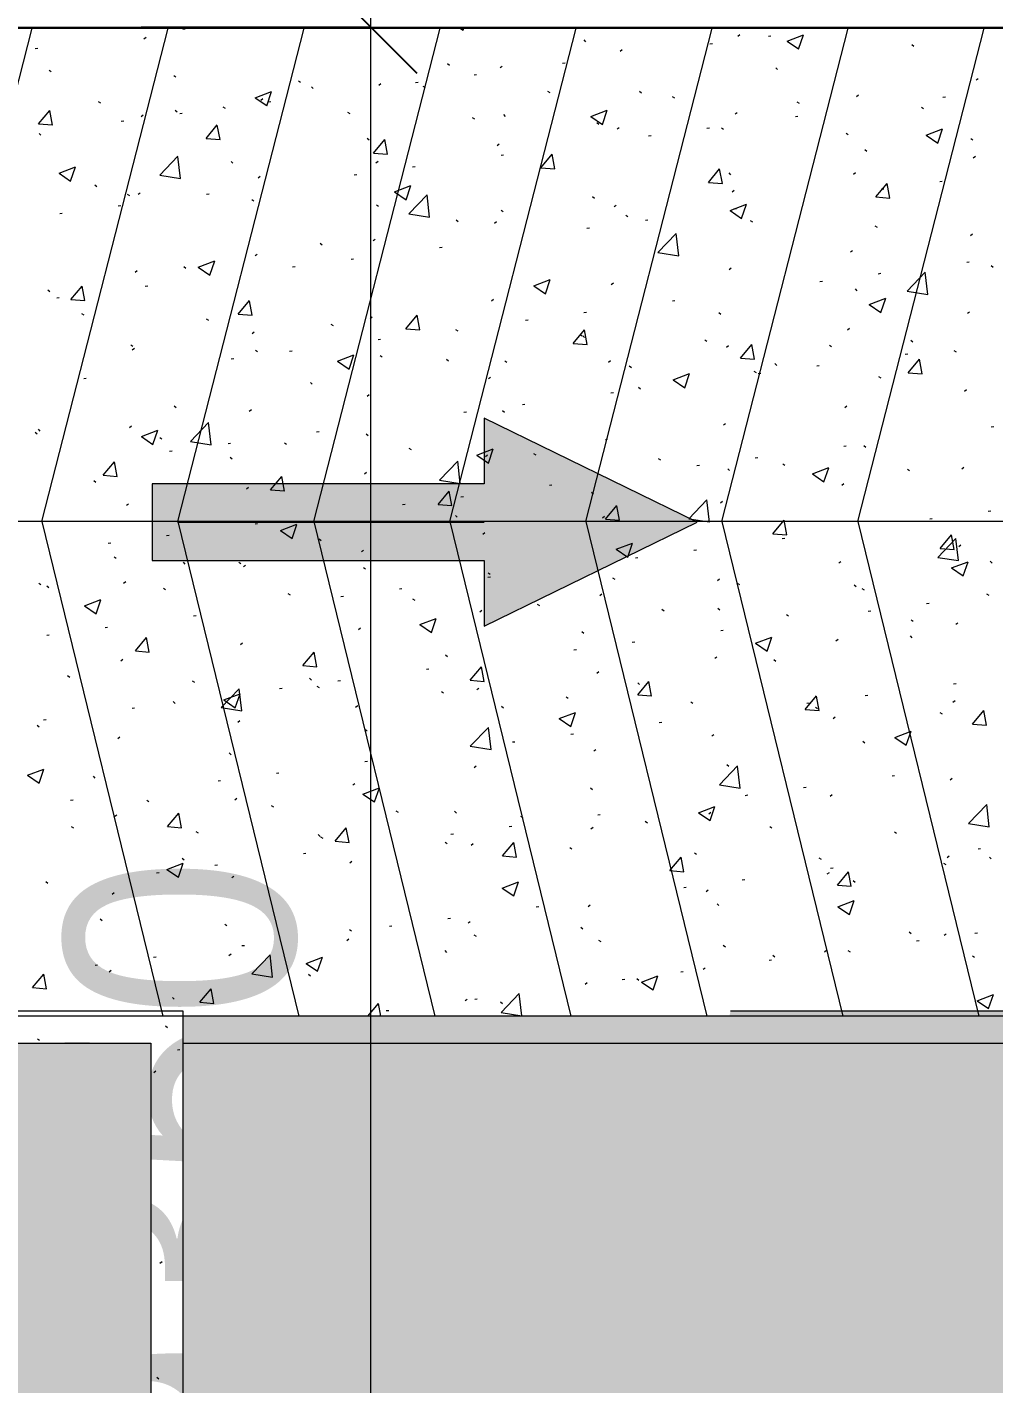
# Model space of a CAD drawing. Header units: millimetres. Extents: x 5117 to 246734, y -48177 to 129208.
# Drawn here: x 122493 to 126402, y 11749 to 17237 of the extents above; entities that cross this region are included whole.
import ezdxf

# ---------------------------------------------------------------- set-up
doc = ezdxf.new("R2010")
doc.units = ezdxf.units.MM
for name, color, linetype, lineweight in [('A-ANNO-DIMS', 211, 'Continuous', 9), ('A-ANNO-DIMS-310', 211, 'Continuous', 9), ('A-ANNO-NOTE', 131, 'Continuous', 9), ('A-DETL-THIN', 151, 'Continuous', 9), ('A-FLOR', 192, 'Continuous', 9), ('A-FLOR-PATT', 8, 'Continuous', 9), ('A-FLOR-PATT-3', 10, 'Continuous', 9), ('G-IMPT', 8, 'Continuous', 9), ('M-EQPM', 50, 'Continuous', 9)]:
    doc.layers.add(name, color=color, linetype=linetype, lineweight=lineweight)
doc.styles.add('Arial_9', font='arial_0.ttf', dxfattribs={"width": 0.9, "height": 930})
doc.dimstyles.new('1_Dim_chi_tiet_khu_đất_2', dxfattribs={"dimscale": 304.8, "dimtxt": 948.841242, "dimasz": 1.220472, "dimexe": 1.01706, "dimexo": 0.0625, "dimgap": 0.101706, "dimtad": 1, "dimdec": 0, "dimrnd": 5, "dimzin": 0, "dimdsep": 46, "dimtxsty": 'Arial_9', "dimblk1": 'OBLIQUE', "dimblk2": 'OBLIQUE', "dimsah": 1, "dimcen": 0.09, "dimdle": 1.01706, "dimazin": 0, "dimtfac": 1, "dimtdec": 4, "dimtix": 1, "dimtmove": 0, "dimatfit": 3, "dimfxl": 3.051181, "dimfxlon": 1, "dimtvp": 1, "dimtolj": 1, "dimtzin": 0, "dimarcsym": 2})
pattern_1 = [(0, (236.2, 15.75), (787.4, 787.4), [118.11, -23.622, 31.496, -23.622, -590.55]), (0, (236.2, 15.75), (787.4, 787.4), [-196.85, 118.11, -472.44]), (0, (196.85, 39.4), (787.4, 787.4), [78.74, -59.055, 118.11, -59.055, -472.44]), (0, (196.85, 39.4), (787.4, 787.4), [-314.96, 78.74, -393.7]), (0, (472.44, 354.3), (787.4, 787.4), [98.425, -39.37, 98.425, -551.18]), (0, (78.74, 511.8), (787.4, 787.4), [39.37, -78.74, 39.37, -629.92]), (90, (157.5, 511.8), (-787.4, 787.4), [70.866, -716.534]), (90, (393.7, 39.4), (-787.4, 787.4), [78.74, -708.66]), (90, (590.55, 354.3), (-787.4, 787.4), [78.74, -708.66]), (45, (496.06, 31.5), (0, 787.4002), [78.74, -1034.812]), (135, (291.34, 31.5), (-787.4002, 6e-14), [78.74, -1034.812]), (63.435, (472.44, 35.43), (-0.0007, 787.4), [78.74, -1681.94]), (75.964, (433.07, 39.37), (-0.00383, 787.3999), [78.74, -3167.793]), (75.964, (629.92, 354.33), (-0.00383, 787.3999), [62.992, -3183.541]), (75.964, (173.23, 511.81), (-0.00383, 787.3999), [55.118, -3191.415]), (104.036, (354.33, 39.37), (0.00383, 787.3999), [78.74, -3167.793]), (104.036, (551.18, 354.33), (0.00383, 787.3999), [62.992, -3183.541]), (104.036, (141.73, 511.81), (0.00383, 787.3999), [55.118, -3191.415]), (116.565, (314.96, 35.43), (0.0007, 787.4), [78.74, -1681.939])]
pattern_2 = [(37.5, (0, 0), (-25.1975, 770.728), [10.394, -597.605, 10.394, -669.605, -649.999]), (37.5, (0, 0), (-25.1975, 770.728), [-1287.997, 10.394, -639.605]), (7.5, (0, 0), (707.909, 1128.856), [10.394, -317.606, 10.394, -537.605, -210]), (7.5, (0, 0), (707.909, 1128.856), [-875.998, 10.394, -199.606]), (327.5, (-492, 0), (1245.6545, 2.264), [10.394, -189.606, 10.394, -709.605, -939.998]), (327.5, (-492, 0), (1245.6545, 2.264), [-919.998, 10.394, -929.604]), (317.5, (-492, 0), (1202.4486, 351.0694), [10.394, -89.606, 10.394, -461.605, -539.999]), (317.5, (-492, 0), (1202.4486, 351.0694), [-571.999, 10.394, -529.605])]

# ---------------------------------------------------------------- blocks, each defined once
blk = doc.blocks.new('FP_12-TKCS_MB TỔNG THỂ MÁI')
at = {"layer": 'A-FLOR-PATT-3'}
for p, q in [((124236.9, 17236.8), (124255.7, 17224.1)), ((124255.7, 17224), (124260, 17236.8)), ((125981.4, 17236.9), (126010.7, 17232.3)), ((126010.7, 17232.2), (126010.2, 17236.9)), ((122965.1, 17189.8), (122973.4, 17196.2)), ((123122.1, 17228.6), (123132.4, 17229.9)), ((124743.3, 17185.1), (124751, 17178.1)), ((125367.2, 17200.3), (125375.4, 17206.6)), ((125490.3, 17200.8), (125500.6, 17202.2)), ((125565.5, 17180.2), (125631.6, 17205.6)), ((125565.5, 17180.2), (125612.4, 17148.5)), ((125612.4, 17148.4), (125631.6, 17205.5)), ((122525.8, 17150), (122536.1, 17151.4)), ((124890.3, 17139.8), (124898.5, 17146.1)), ((125254, 17169.7), (125264.3, 17171)), ((126070.7, 17166.9), (126078.4, 17159.9)), ((124192.7, 17090.5), (124200.3, 17083.5)), ((124405.5, 17073.2), (124413.7, 17079.6)), ((124657.7, 17091.1), (124668, 17092.4)), ((125520, 17072.3), (125527.7, 17065.3)), ((122581.7, 17062.7), (122590.4, 17057.1)), ((123085.6, 17041.4), (123094.4, 17035.8)), ((123589.6, 17020.1), (123598.3, 17014.5)), ((124063.7, 17012.8), (124074, 17014.2)), ((124300.1, 17044), (124310.4, 17045.3)), ((126330.6, 17023.2), (126338.9, 17029.5)), ((123415.3, 16951.1), (123481.4, 16976.5)), ((123462.2, 16919.3), (123481.4, 16976.4)), ((123642, 16995.9), (123649.7, 16988.9)), ((123915.1, 17002.4), (123923.3, 17008.7)), ((124093.5, 16998.8), (124102.3, 16993.2)), ((124597.5, 16977.5), (124606.2, 16971.9)), ((124969.4, 16977.7), (124977, 16970.7)), ((125845.9, 16956.7), (125854.1, 16963)), ((122780.6, 16935.8), (122789.4, 16930.2)), ((123284.6, 16914.5), (123293.3, 16908.9)), ((123415.3, 16951.1), (123462.2, 16919.4)), ((123438.2, 16941.9), (123446.4, 16948.2)), ((123467.4, 16934.2), (123477.7, 16935.6)), ((125101.5, 16956.2), (125110.2, 16950.7)), ((125605.4, 16935), (125614.2, 16929.4)), ((126109.4, 16913.7), (126118.1, 16908.1)), ((126195.6, 16953.9), (126205.9, 16955.2)), ((122539.2, 16846.2), (122584.7, 16900.4)), ((122595.6, 16841.1), (122584.7, 16900.4)), ((122873.4, 16856), (122883.7, 16857.3)), ((122953.4, 16875.4), (122961.6, 16881.7)), ((123091.4, 16901.3), (123099, 16894.3)), ((123109.8, 16887.1), (123120.1, 16888.5)), ((123788.5, 16893.2), (123797.3, 16887.6)), ((124292.5, 16871.9), (124301.2, 16866.3)), ((124418.7, 16883.1), (124426.4, 16876.1)), ((124772, 16875.5), (124838.1, 16900.9)), ((124772, 16875.5), (124818.9, 16843.8)), ((124796.4, 16850.6), (124805.2, 16845.1)), ((124818.9, 16843.7), (124838.1, 16900.8)), ((125355.4, 16885.8), (125363.7, 16892.1)), ((125599.3, 16875.3), (125609.6, 16876.7)), ((122539.2, 16846.2), (122595.6, 16841.2)), ((122540.7, 16806.7), (122548.3, 16799.7)), ((123216.3, 16786.9), (123261.8, 16841.2)), ((123272.7, 16781.9), (123261.8, 16841.1)), ((124878.5, 16825.3), (124886.8, 16831.6)), ((125005.3, 16797), (125015.6, 16798.4)), ((125241.7, 16828.2), (125252, 16829.5)), ((125300.4, 16829.4), (125309.2, 16823.8)), ((125804.4, 16808.1), (125813.1, 16802.5)), ((126128.7, 16799.9), (126194.8, 16825.3)), ((126128.7, 16799.9), (126175.6, 16768.2)), ((126175.6, 16768.1), (126194.8, 16825.2)), ((123216.3, 16786.9), (123272.7, 16782)), ((123868.1, 16788.5), (123875.7, 16781.5)), ((123893.4, 16727.7), (123938.9, 16781.9)), ((123949.8, 16722.6), (123939, 16781.9)), ((124393.7, 16758.8), (124402, 16765.1)), ((125880.3, 16741.7), (125888, 16734.7)), ((126308.3, 16786.8), (126317.1, 16781.2)), ((123028.7, 16637.7), (123102.3, 16714.4)), ((123112.7, 16624.6), (123102.3, 16714.3)), ((123317.4, 16693.9), (123325.1, 16686.9)), ((123893.4, 16727.7), (123949.8, 16722.7)), ((123903.3, 16687.9), (123911.6, 16694.2)), ((124409, 16718.5), (124419.3, 16719.8)), ((124570.5, 16668.4), (124616.1, 16722.7)), ((124626.9, 16663.4), (124616.1, 16722.6)), ((126318.9, 16708.7), (126327.1, 16715)), ((122621.8, 16646.3), (122687.9, 16671.7)), ((122621.8, 16646.3), (122668.7, 16614.6)), ((122668.7, 16614.6), (122687.9, 16671.7)), ((123028.7, 16637.7), (123112.7, 16624.7)), ((123426.4, 16627.4), (123434.7, 16633.7)), ((123815, 16640.2), (123825.3, 16641.5)), ((124051.4, 16671.3), (124061.7, 16672.7)), ((124570.5, 16668.4), (124626.9, 16663.5)), ((125247.6, 16609.2), (125293.2, 16663.4)), ((125304, 16604.1), (125293.2, 16663.4)), ((125329.7, 16647.1), (125337.3, 16640.1)), ((125834.1, 16642.2), (125842.4, 16648.5)), ((122766.7, 16599.3), (122774.4, 16592.3)), ((123978.5, 16570.7), (124044.6, 16596.1)), ((124025.4, 16539), (124044.6, 16596.1)), ((125247.6, 16609.2), (125304, 16604.2)), ((125343.7, 16571.3), (125351.9, 16577.6)), ((125924.7, 16549.9), (125970.3, 16604.2)), ((125946.9, 16581.3), (125957.2, 16582.6)), ((125981.1, 16544.9), (125970.3, 16604.1)), ((126183.3, 16612.4), (126193.6, 16613.8)), ((122897.4, 16561.2), (122906.1, 16555.6)), ((122941.6, 16560.9), (122949.9, 16567.2)), ((123218.7, 16561.6), (123229, 16563)), ((123401.3, 16539.9), (123410.1, 16534.3)), ((123905.3, 16518.6), (123914.1, 16513)), ((123978.5, 16570.7), (124025.4, 16539)), ((124036.2, 16481.4), (124109.8, 16558.1)), ((124120.1, 16468.2), (124109.8, 16558)), ((124779, 16552.5), (124786.7, 16545.5)), ((125335.2, 16495.2), (125401.3, 16520.5)), ((125382.1, 16463.4), (125401.3, 16520.5)), ((125924.7, 16549.9), (125981.1, 16545)), ((122624.7, 16483.3), (122635, 16484.7)), ((122861.1, 16514.5), (122871.4, 16515.9)), ((124036.2, 16481.4), (124120.1, 16468.3)), ((124409.3, 16497.3), (124418, 16491.7)), ((124866.8, 16510.8), (124875, 16517.1)), ((124913.2, 16476), (124922, 16470.4)), ((125335.2, 16495.1), (125382.1, 16463.5)), ((125350.6, 16502.7), (125360.9, 16504)), ((124228.3, 16457.9), (124236, 16450.9)), ((124382, 16444.3), (124390.2, 16450.6)), ((124756.6, 16424.4), (124766.9, 16425.8)), ((124993, 16455.6), (125003.3, 16456.9)), ((125417.2, 16454.7), (125425.9, 16449.2)), ((125921.1, 16433.5), (125929.9, 16427.9)), ((123677.7, 16363.3), (123685.3, 16356.3)), ((123891.6, 16373.4), (123899.8, 16379.7)), ((125043.6, 16325), (125117.2, 16401.7)), ((125127.5, 16311.9), (125117.2, 16401.6)), ((126307.2, 16394.2), (126315.4, 16400.5)), ((123414.7, 16312.9), (123422.9, 16319.2)), ((123802.7, 16298.7), (123813, 16300.1)), ((124160.3, 16345.8), (124170.6, 16347.2)), ((125043.6, 16325), (125127.6, 16312)), ((125822.4, 16327.7), (125830.6, 16334)), ((122929.9, 16246.4), (122938.1, 16252.7)), ((123127, 16268.7), (123134.7, 16261.7)), ((123185, 16266), (123251.1, 16291.4)), ((123185, 16266), (123231.9, 16234.3)), ((123231.9, 16234.2), (123251.1, 16291.3)), ((123566.3, 16267.6), (123576.6, 16268.9)), ((125332, 16256.8), (125340.2, 16263.2)), ((126051, 16168.7), (126124.6, 16245.4)), ((126135, 16155.6), (126124.6, 16245.3)), ((126292.2, 16286.9), (126302.5, 16288.3)), ((126391.5, 16272.6), (126399.2, 16265.6)), ((122669.6, 16135.6), (122715.1, 16189.8)), ((122726, 16130.6), (122715.1, 16189.8)), ((122970, 16189), (122980.3, 16190.4)), ((124541.7, 16190.4), (124607.8, 16215.8)), ((124541.7, 16190.4), (124588.6, 16158.7)), ((124588.6, 16158.6), (124607.8, 16215.7)), ((124855, 16196.3), (124863.3, 16202.7)), ((125698.2, 16208.7), (125708.5, 16210)), ((125934.6, 16239.8), (125944.9, 16241.2)), ((122576.4, 16174.1), (122584, 16167.1)), ((122612.4, 16141.9), (122622.7, 16143.2)), ((122669.6, 16135.6), (122726, 16130.6)), ((124370.3, 16129.8), (124378.5, 16136.1)), ((125840.9, 16178), (125848.5, 16171)), ((125898.4, 16114.8), (125964.5, 16140.2)), ((125945.4, 16083), (125964.6, 16140.1)), ((126051, 16168.7), (126135, 16155.7)), ((122713.1, 16078.4), (122721.9, 16072.8)), ((123346.7, 16076.3), (123392.2, 16130.6)), ((123403.1, 16071.3), (123392.2, 16130.5)), ((124744.3, 16083), (124754.6, 16084.3)), ((125101.9, 16130.1), (125112.2, 16131.4)), ((125290.2, 16083.4), (125297.9, 16076.4)), ((125898.4, 16114.8), (125945.3, 16083.1)), ((126295.4, 16079.7), (126303.7, 16086.1)), ((123217.1, 16057.1), (123225.8, 16051.5)), ((123346.7, 16076.3), (123403.1, 16071.4)), ((123721.1, 16035.8), (123729.8, 16030.3)), ((123879.8, 16058.9), (123888.1, 16065.3)), ((124023.8, 16017.1), (124069.3, 16071.3)), ((124080.2, 16012.1), (124069.4, 16071.3)), ((124507.9, 16051.8), (124518.2, 16053.2)), ((123402.9, 15998.4), (123411.2, 16004.8)), ((123911.6, 15973.2), (123921.9, 15974.6)), ((124023.8, 16017.1), (124080.2, 16012.1)), ((124225, 16014.6), (124233.8, 16009)), ((124700.9, 15957.8), (124746.5, 16012.1)), ((124729, 15993.3), (124737.7, 15987.7)), ((124739.6, 15988.8), (124747.2, 15981.8)), ((124757.3, 15952.8), (124746.5, 16012)), ((125232.9, 15972), (125241.7, 15966.4)), ((125810.6, 16013.2), (125818.9, 16019.5)), ((126066.9, 15970.6), (126074.6, 15963.6)), ((122912.1, 15951.5), (122920.8, 15945.9)), ((122918.1, 15931.9), (122926.4, 15938.2)), ((123416, 15930.2), (123424.8, 15924.7)), ((123554, 15926.1), (123564.3, 15927.5)), ((124700.9, 15957.8), (124757.3, 15952.9)), ((125320.2, 15942.3), (125328.5, 15948.7)), ((125378, 15898.6), (125423.6, 15952.8)), ((125434.4, 15893.6), (125423.6, 15952.8)), ((125736.9, 15950.7), (125745.6, 15945.1)), ((126043.5, 15914.3), (126053.8, 15915.7)), ((126240.8, 15929.4), (126249.6, 15923.8)), ((123317.7, 15895), (123328, 15896.3)), ((123748.2, 15885.7), (123814.3, 15911.1)), ((123748.2, 15885.7), (123795.1, 15854)), ((123795.1, 15853.9), (123814.3, 15911)), ((123920, 15909), (123928.8, 15903.4)), ((124188.9, 15894.2), (124196.5, 15887.2)), ((124424, 15887.7), (124432.7, 15882.1)), ((124843.3, 15881.8), (124851.5, 15888.2)), ((124927.9, 15866.4), (124936.7, 15860.8)), ((125378, 15898.6), (125434.4, 15893.6)), ((125516.3, 15876), (125523.9, 15869)), ((125685.9, 15867.2), (125696.2, 15868.5)), ((126055.1, 15839.3), (126100.7, 15893.6)), ((126111.5, 15834.3), (126100.7, 15893.5)), ((122721.4, 15816.4), (122731.7, 15817.7)), ((124358.5, 15815.3), (124366.8, 15821.6)), ((125104.9, 15810.1), (125171, 15835.5)), ((125104.9, 15810.1), (125151.8, 15778.4)), ((125151.9, 15778.3), (125171, 15835.4)), ((125431.9, 15845.1), (125440.6, 15839.5)), ((125449.5, 15836), (125459.8, 15837.4)), ((125935.8, 15823.8), (125944.6, 15818.2)), ((126055.1, 15839.3), (126111.5, 15834.4)), ((123638.2, 15799.6), (123645.9, 15792.6)), ((123868.1, 15744.4), (123876.3, 15750.8)), ((124853.2, 15757.5), (124863.5, 15758.8)), ((124965.6, 15781.4), (124973.2, 15774.4)), ((126283.7, 15765.2), (126291.9, 15771.6)), ((123087.6, 15705), (123095.2, 15698)), ((124495.6, 15710.3), (124505.9, 15711.7)), ((125798.9, 15698.7), (125807.1, 15705)), ((123391.2, 15683.9), (123399.4, 15690.3)), ((124259.3, 15679.2), (124269.6, 15680.6)), ((124414.9, 15686.8), (124422.6, 15679.8)), ((122524.9, 15598.2), (122533.7, 15592.6)), ((122536.9, 15610.4), (122544.6, 15603.4)), ((122906.4, 15617.4), (122914.6, 15623.7)), ((122954.7, 15581), (123020.8, 15606.3)), ((123001.6, 15549.2), (123020.8, 15606.3)), ((123153, 15561.1), (123226.6, 15637.8)), ((123236.9, 15548), (123226.6, 15637.7)), ((123663, 15600.6), (123673.3, 15602)), ((123864.3, 15592.2), (123871.9, 15585.2)), ((125308.5, 15627.9), (125316.7, 15634.2)), ((126391.1, 15620.3), (126401.4, 15621.6)), ((122954.7, 15580.9), (123001.6, 15549.2)), ((123028.9, 15576.9), (123037.6, 15571.3)), ((123153, 15561.1), (123236.9, 15548)), ((123305.4, 15553.5), (123315.7, 15554.9)), ((123532.8, 15555.6), (123541.6, 15550.1)), ((124036.8, 15534.4), (124045.5, 15528.8)), ((124311.4, 15505.4), (124377.5, 15530.8)), ((124358.4, 15473.6), (124377.5, 15530.7)), ((124831.6, 15567.4), (124839.8, 15573.7)), ((125794.8, 15541.7), (125805.1, 15543)), ((125876.5, 15545.4), (125884.2, 15538.4)), ((122800, 15425), (122845.5, 15479.2)), ((122856.4, 15420), (122845.5, 15479.2)), ((123069, 15522.3), (123079.3, 15523.7)), ((123313.6, 15497.6), (123321.3, 15490.6)), ((124160.4, 15404.7), (124234, 15481.4)), ((124244.4, 15391.6), (124234, 15481.4)), ((124311.4, 15505.3), (124358.3, 15473.7)), ((124346.8, 15500.8), (124355, 15507.1)), ((124540.7, 15513.1), (124549.5, 15507.5)), ((125044.7, 15491.8), (125053.5, 15486.2)), ((125437.2, 15494.6), (125447.5, 15495.9)), ((122800, 15425), (122856.4, 15420)), ((123477.1, 15365.7), (123522.6, 15420)), ((123533.5, 15360.7), (123522.6, 15419.9)), ((123856.4, 15430), (123864.6, 15436.3)), ((125200.9, 15463.4), (125211.2, 15464.8)), ((125325.9, 15450.8), (125333.5, 15443.8)), ((125548.7, 15470.5), (125557.4, 15464.9)), ((125668.1, 15429.8), (125734.2, 15455.2)), ((125668.1, 15429.8), (125715.1, 15398.1)), ((125715.1, 15398), (125734.3, 15455.1)), ((126052.6, 15449.2), (126061.4, 15443.6)), ((126271.9, 15450.8), (126280.2, 15457.1)), ((122763, 15403), (122770.6, 15396)), ((123379.4, 15369.5), (123387.7, 15375.8)), ((123477.1, 15365.7), (123533.5, 15360.8)), ((124160.4, 15404.8), (124244.4, 15391.7)), ((124604.6, 15384.8), (124614.9, 15386.2)), ((125787.1, 15384.2), (125795.4, 15390.5)), ((124154.2, 15306.5), (124199.7, 15360.7)), ((124210.6, 15301.5), (124199.7, 15360.7)), ((124247, 15337.7), (124257.3, 15339.1)), ((124775.2, 15356.2), (124782.9, 15349.2)), ((125167.9, 15248.4), (125241.5, 15325.1)), ((125251.8, 15235.3), (125241.5, 15325)), ((125296.7, 15313.4), (125305, 15319.7)), ((122894.7, 15302.9), (122902.9, 15309.2)), ((124010.6, 15306.6), (124020.9, 15307.9)), ((124154.2, 15306.5), (124210.6, 15301.5)), ((124224.6, 15261.6), (124232.2, 15254.6)), ((124819.8, 15252.9), (124828.1, 15259.2)), ((124831.3, 15247.2), (124876.8, 15301.5)), ((124887.7, 15242.2), (124876.9, 15301.4)), ((126378.8, 15278.8), (126389.1, 15280.2)), ((123414.3, 15228), (123424.6, 15229.4)), ((123517.9, 15200.6), (123584, 15226)), ((123517.9, 15200.6), (123564.8, 15168.9)), ((123564.9, 15168.8), (123584, 15225.9)), ((124831.3, 15247.2), (124887.7, 15242.3)), ((125167.9, 15248.4), (125251.8, 15235.4)), ((125508.4, 15188), (125554, 15242.2)), ((125564.8, 15183), (125554, 15242.2)), ((126142.5, 15247.7), (126152.8, 15249)), ((122820.3, 15149.7), (122830.6, 15151.1)), ((123056.7, 15180.9), (123067, 15182.2)), ((123673.9, 15167), (123681.5, 15160)), ((124335, 15186.3), (124343.3, 15192.7)), ((124874.6, 15125), (124940.7, 15150.4)), ((124921.6, 15093.2), (124940.8, 15150.3)), ((125508.4, 15188), (125564.8, 15183)), ((125546.2, 15169.1), (125556.5, 15170.4)), ((126175.3, 15092.1), (126248.9, 15168.8)), ((126185.5, 15128.7), (126231.1, 15183)), ((126241.9, 15123.7), (126231.1, 15182.9)), ((126259.3, 15079), (126248.9, 15168.7)), ((122844.6, 15094.2), (122853.4, 15088.6)), ((123844.6, 15115.5), (123852.9, 15121.8)), ((124874.6, 15125), (124921.6, 15093.3)), ((124952.2, 15090.8), (124962.5, 15092.2)), ((125188.6, 15122), (125198.9, 15123.3)), ((126175.3, 15092.1), (126259.3, 15079.1)), ((126185.5, 15128.7), (126241.9, 15123.8)), ((126260.2, 15136.3), (126268.4, 15142.6)), ((123123.2, 15072.4), (123130.9, 15065.4)), ((123348.6, 15072.9), (123357.3, 15067.3)), ((123367.7, 15055), (123375.9, 15061.3)), ((123852.5, 15051.6), (123861.3, 15046)), ((125775.4, 15069.7), (125783.6, 15076.1)), ((126231.3, 15049.4), (126297.5, 15074.8)), ((126231.3, 15049.4), (126278.3, 15017.7)), ((126278.3, 15017.7), (126297.5, 15074.7)), ((126387.7, 15076.3), (126395.4, 15069.3)), ((122539.6, 14988.6), (122548.4, 14983)), ((122882.9, 14988.4), (122891.2, 14994.8)), ((124355.9, 15012.2), (124366.2, 15013.6)), ((124356.5, 15030.3), (124365.2, 15024.7)), ((124860.4, 15009), (124869.2, 15003.5)), ((125285, 14998.9), (125293.2, 15005.2)), ((125364.4, 14987.8), (125373.2, 14982.2)), ((125837.1, 14981.7), (125844.7, 14974.7)), ((122572.6, 14977.8), (122580.2, 14970.8)), ((123043.6, 14967.3), (123052.3, 14961.7)), ((123547.5, 14946), (123556.3, 14940.4)), ((123761.9, 14934), (123772.2, 14935.3)), ((123998.3, 14965.1), (124008.6, 14966.5)), ((124808.1, 14938.4), (124816.3, 14944.7)), ((125868.4, 14966.5), (125877.1, 14960.9)), ((126372.3, 14945.2), (126381.1, 14939.6)), ((122724.4, 14895.9), (122790.5, 14921.3)), ((122724.4, 14895.9), (122771.3, 14864.2)), ((122771.4, 14864.1), (122790.5, 14921.2)), ((124051.5, 14924.7), (124060.2, 14919.1)), ((124323.3, 14871.8), (124331.5, 14878.2)), ((124555.4, 14903.4), (124564.2, 14897.9)), ((125059.4, 14882.2), (125068.2, 14876.6)), ((125286.4, 14887.2), (125294.1, 14880.1)), ((125893.8, 14875), (125904.1, 14876.4)), ((126130.2, 14906.2), (126140.5, 14907.5)), ((123165.6, 14855.4), (123175.9, 14856.7)), ((124081.1, 14820.3), (124147.2, 14845.7)), ((124081.1, 14820.3), (124128.1, 14788.6)), ((124128.1, 14788.5), (124147.3, 14845.6)), ((125563.4, 14860.9), (125572.1, 14855.3)), ((126067.3, 14839.6), (126076.1, 14834)), ((126248.4, 14821.8), (126256.7, 14828.1)), ((122571.7, 14777.1), (122581.9, 14778.5)), ((122808, 14808.3), (122818.3, 14809.6)), ((122930.4, 14714.4), (122975.9, 14768.7)), ((122986.8, 14709.4), (122975.9, 14768.6)), ((123832.9, 14801), (123841.1, 14807.3)), ((124735.8, 14792.6), (124743.4, 14785.5)), ((125297.5, 14796.5), (125307.8, 14797.8)), ((125437.8, 14744.7), (125504, 14770.1)), ((125484.8, 14712.9), (125504, 14770)), ((125763.6, 14755.2), (125771.9, 14761.6)), ((126063.1, 14774.3), (126070.8, 14767.3)), ((122930.4, 14714.4), (122986.8, 14709.4)), ((123356, 14740.5), (123364.2, 14746.8)), ((123607.5, 14655.1), (123653, 14709.4)), ((123663.9, 14650.1), (123653, 14709.3)), ((124703.5, 14718.2), (124713.8, 14719.6)), ((124939.9, 14749.3), (124950.2, 14750.7)), ((125437.8, 14744.7), (125484.8, 14713)), ((122871.2, 14673.9), (122879.4, 14680.3)), ((123607.5, 14655.1), (123663.9, 14650.2)), ((124185.1, 14698), (124192.8, 14690.9)), ((125273.2, 14684.4), (125281.5, 14690.7)), ((125512.5, 14679.7), (125520.1, 14672.7)), ((122656.4, 14614), (122665.1, 14608.4)), ((123634.4, 14603.4), (123642.1, 14596.3)), ((124107.2, 14639.6), (124117.5, 14641)), ((124284.6, 14595.9), (124330.1, 14650.2)), ((124341, 14590.9), (124330.1, 14650.1)), ((124796.3, 14623.9), (124804.6, 14630.2)), ((123160.3, 14592.7), (123169.1, 14587.1)), ((123277.2, 14484.5), (123350.8, 14561.1)), ((123361.2, 14471.3), (123350.8, 14561.1)), ((123513.3, 14561.4), (123523.5, 14562.7)), ((123664.3, 14571.4), (123673.1, 14565.8)), ((123749.6, 14592.5), (123759.9, 14593.9)), ((124168.3, 14550.1), (124177, 14544.5)), ((124284.6, 14595.9), (124341, 14590.9)), ((124311.5, 14557.4), (124319.8, 14563.7)), ((124961.7, 14536.6), (125007.2, 14590.9)), ((124961.8, 14585.1), (124969.5, 14578.1)), ((125018.1, 14531.6), (125007.3, 14590.8)), ((126239.1, 14580.7), (126249.4, 14582)), ((123083.8, 14508.8), (123091.4, 14501.7)), ((123287.6, 14515.6), (123353.7, 14541)), ((123287.6, 14515.6), (123334.6, 14483.9)), ((123334.6, 14483.8), (123353.8, 14540.9)), ((123821.1, 14486.5), (123829.4, 14492.8)), ((124411.2, 14490.5), (124418.8, 14483.5)), ((124672.2, 14528.8), (124681, 14523.2)), ((124961.7, 14536.6), (125018.1, 14531.7)), ((125176.2, 14507.5), (125184.9, 14502)), ((125638.8, 14477.4), (125684.4, 14531.7)), ((125645.1, 14502.4), (125655.4, 14503.8)), ((125695.2, 14472.4), (125684.4, 14531.6)), ((125881.5, 14533.6), (125891.8, 14534.9)), ((126236.7, 14507.3), (126244.9, 14513.6)), ((122559.3, 14435.7), (122569.6, 14437)), ((122916.9, 14482.8), (122927.2, 14484.1)), ((123277.2, 14484.5), (123361.2, 14471.4)), ((123344.2, 14426), (123352.5, 14432.3)), ((124644.3, 14440), (124710.5, 14465.4)), ((124644.3, 14440), (124691.3, 14408.3)), ((124691.3, 14408.2), (124710.5, 14465.3)), ((125638.8, 14477.4), (125695.2, 14472.4)), ((125680.1, 14486.3), (125688.9, 14480.7)), ((125751.9, 14440.8), (125760.1, 14447.1)), ((126184.1, 14465), (126192.8, 14459.4)), ((126315.9, 14418.1), (126361.5, 14472.4)), ((126372.3, 14413.1), (126361.5, 14472.3)), ((122533.1, 14414.2), (122540.8, 14407.2)), ((123860.5, 14396), (123868.1, 14388.9)), ((124284.7, 14328.1), (124358.3, 14404.8)), ((124368.6, 14315), (124358.3, 14404.7)), ((124691.2, 14376.7), (124701.5, 14378.1)), ((125048.8, 14423.8), (125059.1, 14425.2)), ((126001.1, 14364.4), (126067.2, 14389.8)), ((126048, 14332.6), (126067.2, 14389.7)), ((126315.9, 14418.1), (126372.3, 14413.2)), ((122859.4, 14359.5), (122867.7, 14365.8)), ((124284.7, 14328.1), (124368.6, 14315.1)), ((124454.8, 14345.6), (124465.1, 14346.9)), ((125261.5, 14369.9), (125269.7, 14376.2)), ((125872.7, 14349.2), (125880.4, 14342.1)), ((126001, 14364.4), (126048, 14332.7)), ((123309.8, 14301.4), (123317.5, 14294.3)), ((123858.5, 14267), (123868.8, 14268.4)), ((124784.6, 14309.4), (124792.8, 14315.7)), ((122494.1, 14210.8), (122560.2, 14236.2)), ((122541.1, 14179), (122560.3, 14236.1)), ((123500.9, 14219.9), (123511.2, 14221.2)), ((124299.8, 14242.9), (124308, 14249.2)), ((125292.1, 14171.8), (125365.7, 14248.5)), ((125322.1, 14254.6), (125329.7, 14247.5)), ((125376.1, 14158.7), (125365.7, 14248.4)), ((122494.1, 14210.8), (122541, 14179.1)), ((122759.2, 14206.8), (122766.8, 14199.7)), ((123264.6, 14188.7), (123274.9, 14190.1)), ((123809.4, 14172), (123817.6, 14178.3)), ((123850.8, 14135.2), (123917, 14160.6)), ((123897.8, 14103.5), (123917, 14160.5)), ((124771.4, 14160), (124779.1, 14152.9)), ((125292.1, 14171.8), (125376.1, 14158.8)), ((125632.8, 14161), (125643.1, 14162.3)), ((125990.4, 14208.1), (126000.7, 14209.4)), ((126224.9, 14192.8), (126233.2, 14199.1)), ((122668.3, 14110.2), (122678.6, 14111.5)), ((122976.1, 14109.9), (122984.8, 14104.3)), ((123332.5, 14111.5), (123340.7, 14117.8)), ((123850.8, 14135.2), (123897.8, 14103.5)), ((125396.4, 14129.8), (125406.7, 14131.2)), ((125740.2, 14126.3), (125748.4, 14132.6)), ((122847.7, 14045), (122855.9, 14051.3)), ((123060.8, 14003.8), (123106.3, 14058.1)), ((123117.2, 13998.8), (123106.3, 14058)), ((123480, 14088.6), (123488.8, 14083.1)), ((123984, 14067.4), (123992.8, 14061.8)), ((124220.8, 14065.4), (124228.4, 14058.3)), ((124800.1, 14051.2), (124810.4, 14052.6)), ((125207.5, 14059.6), (125254.5, 14027.9)), ((125207.6, 14059.6), (125273.7, 14085)), ((125249.8, 14055.4), (125258, 14061.7)), ((125254.5, 14027.9), (125273.7, 14084.9)), ((126299.6, 14015.5), (126373.2, 14092.2)), ((126383.5, 14002.4), (126373.2, 14092.1)), ((122671.1, 14004.3), (122679.8, 13998.7)), ((123060.8, 14003.8), (123117.2, 13998.8)), ((123737.9, 13944.5), (123783.4, 13998.8)), ((123794.3, 13939.5), (123783.4, 13998.7)), ((124442.5, 14004.1), (124452.8, 14005.5)), ((124488, 14046.1), (124496.7, 14040.5)), ((124772.8, 13994.9), (124781.1, 14001.2)), ((124991.9, 14024.8), (125000.7, 14019.2)), ((125495.9, 14003.5), (125504.6, 13997.9)), ((126299.6, 14015.5), (126383.5, 14002.5)), ((123175, 13983), (123183.8, 13977.5)), ((123670.1, 13970.8), (123677.8, 13963.7)), ((123679, 13961.8), (123687.8, 13956.2)), ((123737.9, 13944.5), (123794.3, 13939.6)), ((124183, 13940.5), (124191.7, 13934.9)), ((124206.2, 13973), (124216.5, 13974.3)), ((124415, 13885.3), (124460.5, 13939.6)), ((124471.4, 13880.3), (124460.5, 13939.5)), ((125999.8, 13982.2), (126008.6, 13976.6)), ((123609.9, 13894.4), (123620.2, 13895.7)), ((124288.1, 13928.4), (124296.3, 13934.7)), ((124415, 13885.3), (124471.4, 13880.3)), ((124686.9, 13919.2), (124695.7, 13913.6)), ((125190.9, 13897.9), (125199.6, 13892.3)), ((126213.2, 13878.3), (126221.4, 13884.7)), ((126338, 13914), (126348.3, 13915.4)), ((123057.3, 13830.5), (123123.5, 13855.9)), ((123057.3, 13830.5), (123104.3, 13798.8)), ((123104.3, 13798.7), (123123.5, 13855.8)), ((123119.5, 13876.2), (123127.1, 13869.2)), ((123252.3, 13847.3), (123262.6, 13848.6)), ((123797.6, 13857.5), (123805.9, 13863.9)), ((125092.1, 13826), (125137.6, 13880.3)), ((125148.5, 13821), (125137.7, 13880.2)), ((125694.8, 13876.6), (125703.6, 13871)), ((125741.7, 13835.5), (125752, 13836.8)), ((126198.8, 13855.3), (126207.5, 13849.8)), ((126384, 13880.1), (126391.6, 13873.1)), ((122568.8, 13781.6), (122576.4, 13774.6)), ((123015.9, 13816.1), (123026.2, 13817.5)), ((123320.7, 13797), (123329, 13803.4)), ((124414.1, 13754.9), (124480.2, 13780.3)), ((124461, 13723.1), (124480.2, 13780.2)), ((125092.1, 13826), (125148.5, 13821.1)), ((125384.1, 13788.3), (125394.4, 13789.7)), ((125728.4, 13811.8), (125736.7, 13818.1)), ((125769.2, 13766.8), (125814.8, 13821.1)), ((125825.6, 13761.8), (125814.8, 13821)), ((125833.3, 13785.5), (125840.9, 13778.5)), ((122835.9, 13730.5), (122844.2, 13736.8)), ((124414, 13754.9), (124461, 13723.2)), ((125147.8, 13757.2), (125158.1, 13758.6)), ((125238, 13740.9), (125246.3, 13747.3)), ((125769.2, 13766.8), (125825.6, 13761.8)), ((124551.5, 13678.6), (124561.8, 13680)), ((124761.1, 13680.4), (124769.3, 13686.8)), ((125282.6, 13690.9), (125290.3, 13683.9)), ((125770.8, 13679.3), (125836.9, 13704.7)), ((125770.8, 13679.3), (125817.7, 13647.6)), ((125817.7, 13647.5), (125836.9, 13704.6)), ((122787.9, 13629.7), (122796.6, 13624.1)), ((124193.9, 13631.5), (124204.2, 13632.9)), ((124276.3, 13613.9), (124284.6, 13620.2)), ((123291.8, 13608.4), (123300.6, 13602.9)), ((123795.8, 13587.2), (123804.5, 13581.6)), ((123957.5, 13600.4), (123967.8, 13601.7)), ((124299.7, 13565.9), (124308.5, 13560.3)), ((124732, 13596.3), (124739.6, 13589.3)), ((126059.3, 13578.1), (126067, 13571)), ((126201.5, 13563.8), (126209.7, 13570.2)), ((126325.7, 13572.6), (126336, 13573.9)), ((123361.2, 13521.8), (123371.5, 13523.1)), ((123785.9, 13543), (123794.1, 13549.4)), ((124181.3, 13501.7), (124189, 13494.7)), ((124803.7, 13544.6), (124812.4, 13539)), ((125307.7, 13523.3), (125316.4, 13517.7)), ((125716.7, 13497.3), (125724.9, 13503.6)), ((125811.6, 13502), (125820.4, 13496.4)), ((126089.4, 13541.4), (126099.7, 13542.8)), ((122767.2, 13443.5), (122777.5, 13444.9)), ((123003.6, 13474.7), (123013.9, 13476)), ((123309, 13482.5), (123317.2, 13488.9)), ((123401.5, 13407.8), (123475.1, 13484.5)), ((123485.5, 13394.7), (123475.1, 13484.4)), ((123620.5, 13450.2), (123667.5, 13418.5)), ((123620.6, 13450.2), (123686.7, 13475.6)), ((123667.5, 13418.4), (123686.7, 13475.5)), ((125493.1, 13462.8), (125503.4, 13464.2)), ((125508.7, 13483.5), (125516.3, 13476.4)), ((126315.6, 13480.7), (126324.3, 13475.2)), ((122514.1, 13352.4), (122559.6, 13406.7)), ((122570.5, 13347.4), (122559.6, 13406.6)), ((122824.2, 13416), (122832.4, 13422.3)), ((123401.5, 13407.8), (123485.5, 13394.8)), ((123630.7, 13407.1), (123638.3, 13400.1)), ((124977.3, 13374.6), (125043.4, 13400)), ((125024.2, 13342.8), (125043.4, 13399.9)), ((125135.5, 13415.7), (125145.8, 13417.1)), ((125226.3, 13426.4), (125234.5, 13432.8)), ((122514.1, 13352.4), (122570.5, 13347.5)), ((123191.2, 13293.2), (123236.7, 13347.5)), ((123247.6, 13288.2), (123236.7, 13347.4)), ((124749.3, 13365.9), (124757.6, 13372.3)), ((124899.1, 13384.6), (124909.4, 13385.9)), ((124958, 13388.9), (124965.7, 13381.9)), ((124977.3, 13374.6), (125024.2, 13342.9)), ((123080, 13312.5), (123087.7, 13305.5)), ((123191.2, 13293.2), (123247.6, 13288.3)), ((123870.6, 13236.8), (123913.8, 13288.2)), ((123923.3, 13236.8), (123913.8, 13288.1)), ((124264.6, 13299.4), (124272.8, 13305.7)), ((124302.8, 13306), (124313.1, 13307.4)), ((124407.4, 13294.3), (124415, 13287.3)), ((124409, 13251.5), (124482.5, 13328.2)), ((124492.9, 13238.4), (124482.5, 13328.1)), ((126334, 13299), (126400.1, 13324.4)), ((126334, 13299), (126380.9, 13267.3)), ((126380.9, 13267.2), (126400.1, 13324.3)), ((123945.2, 13258.9), (123955.5, 13260.2)), ((124409, 13251.5), (124492.9, 13238.5))]:
    blk.add_line(p, q, dxfattribs=at)
blk = doc.blocks.new('TKTC_XREF_260130_MB TUM MAI - TKTC_XREF_260130_MB TUM MAI_dwg-4167669-TKCS_MB TỔNG THỂ MÁI')
at = {"layer": 'G-IMPT'}
blk.add_line((-87049.2, -843932.8), (-75899.2, -843932.8), dxfattribs=at)
blk = doc.blocks.new('TKTC_XREF_260130_MB TUM MAI - TKTC_XREF_251221_MB TUM MAI-2041484-TKCS_MB TỔNG THỂ MÁI')
blk.add_blockref('TKTC_XREF_260130_MB TUM MAI - TKTC_XREF_260130_MB TUM MAI_dwg-4167669-TKCS_MB TỔNG THỂ MÁI', (169499.2, 843934.4))
blk = doc.blocks.new('TKTC_QUAT HUT KHOI_260130 - TKTC_QUAT HUT KHOI_260130_dwg-4168555-TKCS_MB TỔNG THỂ MÁI')
at = {"layer": 'G-IMPT'}
blk.add_line((121877.5, 17240.2), (126852.5, 17240.2), dxfattribs=at)
blk = doc.blocks.new('TKTC_QUAT HUT KHOI_260130 - TKTC_QUAT HUT KHOI_260130-2046036-TKCS_MB TỔNG THỂ MÁI')
blk.add_blockref('TKTC_QUAT HUT KHOI_260130 - TKTC_QUAT HUT KHOI_260130_dwg-4168555-TKCS_MB TỔNG THỂ MÁI', (-33652.5, -17238.6))
blk = doc.blocks.new('MUI TEN - Moc lat gach-622134-TKCS_MB TỔNG THỂ MÁI')
at = {"layer": 'A-ANNO-NOTE'}
blk.add_hatch(color=256, dxfattribs=at).paths.add_polyline_path([(-0.511, 2.7), (-1.367, 2.7), (-0.011, 5.48), (1.345, 2.7), (0.489, 2.7), (0.489, -1.628), (-0.511, -1.628)])
for p, q in [((-0.011, 5.48), (-1.367, 2.7)), ((1.345, 2.7), (-0.011, 5.48)), ((-1.367, 2.7), (-0.511, 2.7)), ((-0.511, 2.7), (-0.511, -1.628)), ((-0.011, -1.298), (-0.011, 2.7)), ((0.489, -1.628), (0.489, 2.7)), ((0.489, 2.7), (1.345, 2.7)), ((-0.511, -1.628), (0.489, -1.628))]:
    blk.add_line(p, q, dxfattribs=at)
blk = doc.blocks.new('DIMBLOCK48-TKCS_MB TỔNG THỂ MÁI')
at = {"layer": 'A-ANNO-DIMS-310'}
for p, q in [((123883.2, 7578.2), (123883.2, 17546.9)), ((122953.2, 17236.9), (124193.2, 17236.9)), ((123883.2, 17236.9), (122953.2, 17236.9)), ((122953.2, 7888.2), (124193.2, 7888.2)), ((123883.2, 7888.2), (122953.2, 7888.2))]:
    blk.add_line(p, q, dxfattribs=at)
at = {"layer": 'A-ANNO-DIMS-310', "lineweight": 25}
for p, q in [((123883.2, 17236.9), (123697.2, 17422.9)), ((123883.2, 17236.9), (124069.2, 17050.9)), ((123883.2, 7888.2), (123697.2, 8074.2)), ((123883.2, 7888.2), (124069.2, 7702.2))]:
    blk.add_line(p, q, dxfattribs=at)
at = {"layer": 'A-ANNO-DIMS-310', "color": 0, "insert": (122644.9, 11278), "char_height": 930, "width": 3083.004, "attachment_point": 1, "rotation": 90, "line_spacing_factor": 0.941778, "style": 'Arial_9'}
blk.add_mtext('9350', dxfattribs=at)
blk = doc.blocks.new('_Oblique')
at = {"color": 0, "linetype": 'ByBlock', "lineweight": -2}
blk.add_line((-0.5, -0.5), (0.5, 0.5), dxfattribs=at)

msp = doc.modelspace()

# ---------------------------------------------------------------- hatches: boundary and pattern name
at = {"layer": 'A-FLOR-PATT'}
h = msp.add_hatch(dxfattribs=at)
h.set_pattern_fill('FP_8', color=256, style=0, pattern_type=2)
h.set_pattern_definition(pattern_2)
h.paths.add_polyline_path([(123123.5, 13126.9), (132281.5, 13126.9), (133911.5, 14756.9), (133911.5, 14792.4), (134601.5, 14792.4), (134601.5, 14912.4), (133911.5, 14912.4), (133911.5, 40386.3), (133917.5, 40463), (133935.5, 40537.8), (133964.9, 40608.8), (134005.1, 40674.4), (134055, 40732.8), (134113.5, 40782.8), (134179, 40822.9), (134250.1, 40852.4), (134324.8, 40870.3), (134401.5, 40876.3), (134501.6, 40876.3), (134501.6, 40886.3), (134601.5, 40886.3), (134601.5, 41006.3), (134401.5, 41006.3), (134313.2, 41000), (134226.8, 40981.2), (134143.9, 40950.3), (134066.3, 40907.9), (133995.5, 40854.9), (133932.9, 40792.4), (133879.9, 40721.5), (133837.5, 40643.9), (133806.6, 40561), (133787.8, 40474.6), (133781.5, 40386.3), (133781.5, 14810.7), (132227.7, 13256.9), (125337, 13256.9), (125332.6, 13236.9), (123123.5, 13236.9), (123123.5, 13127.1)])
h = msp.add_hatch(dxfattribs=at)
h.set_pattern_fill('FP_14', color=256, style=0, pattern_type=2)
h.set_pattern_definition(pattern_1)
h.paths.add_polyline_path([(133531.9, 8088.2), (134501.6, 8088.2), (134501.6, 8188.2), (134601.5, 8188.2), (134601.5, 11956.3), (134501.6, 11956.3), (134501.6, 12256.3), (134601.5, 12256.3), (134601.5, 14792.4), (133911.5, 14792.4), (133911.5, 14756.9), (132281.5, 13126.9), (123123.5, 13126.9), (123123.5, 8088.2), (125901.6, 8088.2), (125901.6, 8188.2), (126201.6, 8188.2), (126201.6, 8088.2), (130201.6, 8088.2), (130201.6, 8188.2), (130501.6, 8188.2), (130501.6, 8088.2)])
h.paths.add_polyline_path([(133911.5, 14912.4), (134601.5, 14912.4), (134601.5, 16056.3), (134501.6, 16056.3), (134501.6, 16356.3), (134601.5, 16356.3), (134601.5, 20156.3), (134501.6, 20156.3), (134501.6, 20456.3), (134601.5, 20456.3), (134601.5, 24256.3), (134501.6, 24256.3), (134501.6, 24556.3), (134601.5, 24556.3), (134601.5, 28356.3), (134501.6, 28356.3), (134501.6, 28656.3), (134601.5, 28656.3), (134601.5, 32456.3), (134501.6, 32456.3), (134501.6, 32756.3), (134601.5, 32756.3), (134601.5, 36556.3), (134501.6, 36556.3), (134501.6, 36856.3), (134601.5, 36856.3), (134601.5, 40586.3), (134501.6, 40586.3), (134501.6, 40876.3), (134360.9, 40873.1), (134313.2, 40867.5), (134236.5, 40846.7), (134179, 40822.9), (134113.5, 40782.8), (134055, 40732.8), (134005.1, 40674.4), (133964.9, 40608.8), (133930.1, 40515.6), (133917.5, 40463), (133911.5, 40386.3), (133911.5, 15134.2)])
h = msp.add_hatch(dxfattribs=at)
h.set_pattern_fill('FP_8', color=256, style=0, pattern_type=2)
h.set_pattern_definition(pattern_2)
h.paths.add_polyline_path([(115213.5, 8088.2), (115213.5, 13126.9), (122993.5, 13126.9), (122993.5, 8088.2), (123123.5, 8088.2), (123123.5, 13256.9), (115103.5, 13256.6), (115103.5, 10263.7), (115113.5, 10262.6), (115113.5, 8308.2), (115103.5, 8308.2), (115103.5, 8179.3), (115083.5, 8179.3), (115083.5, 8088.2), (115103.5, 8088.2)])
h = msp.add_hatch(dxfattribs=at)
h.set_pattern_fill('FP_14', color=256, style=0, pattern_type=2)
h.set_pattern_definition(pattern_1)
h.paths.add_polyline_path([(121601.6, 8088.2), (121601.6, 8188.2), (121901.6, 8188.2), (121901.6, 8088.2), (122993.5, 8088.2), (122993.5, 13126.9), (115213.5, 13126.9), (115213.5, 8088.2), (117301.6, 8088.2), (117301.6, 8188.2), (117601.6, 8188.2), (117601.6, 8088.2), (118714.8, 8088.2)])
h.paths.add_polyline_path([(39303.5, 8088.2), (43303.5, 8088.2), (43303.5, 8188.2), (43603.5, 8188.2), (43603.5, 8088.2), (44802.6, 8088.2), (44802.6, 13136.9), (36902.6, 13136.9), (36902.6, 8088.2), (39003.5, 8088.2), (39003.5, 8188.2), (39303.5, 8188.2)])

# ---------------------------------------------------------------- linework, layer by layer
at = {"layer": 'A-DETL-THIN'}
for p, q in [((119252.6, 17232.3), (127252.6, 17232.3)), ((122002.6, 15236.9), (122512.6, 17232.3)), ((122552.6, 15236.9), (123062.6, 17232.3)), ((123102.6, 15236.9), (123612.6, 17232.3)), ((123652.6, 15236.9), (124162.6, 17232.3)), ((124202.6, 15236.9), (124712.6, 17232.3)), ((124752.6, 15236.9), (125262.6, 17232.3)), ((125302.6, 15236.9), (125812.6, 17232.3)), ((125852.6, 15236.9), (126362.6, 17232.3)), ((127252.6, 15236.9), (119252.6, 15236.9)), ((122552.6, 15236.9), (123041.3, 13236.9)), ((123102.6, 15236.9), (123591.3, 13236.9)), ((123652.6, 15236.9), (124141.3, 13236.9)), ((124202.6, 15236.9), (124691.3, 13236.9)), ((124752.6, 15236.9), (125241.3, 13236.9)), ((125302.6, 15236.9), (125791.3, 13236.9)), ((125852.6, 15236.9), (126341.3, 13236.9)), ((127252.6, 13236.9), (119252.6, 13236.9))]:
    msp.add_line(p, q, dxfattribs=at)
at = {"layer": 'A-FLOR'}
for p, q in [((123123.5, 13256.9), (115103.5, 13256.9)), ((123123.5, 8088.2), (123123.5, 13256.9)), ((125332.6, 13236.9), (123123.5, 13236.9)), ((132227.7, 13256.9), (125337, 13256.9)), ((115213.5, 13126.9), (122993.5, 13126.9)), ((122993.5, 13126.9), (122993.5, 8088.2)), ((123123.5, 13126.9), (132281.5, 13126.9))]:
    msp.add_line(p, q, dxfattribs=at)

# ---------------------------------------------------------------- block references
at = {"layer": 'A-ANNO-NOTE', "xscale": 310, "yscale": 310, "zscale": 310, "rotation": 270.0000000000001}
msp.add_blockref('MUI TEN - Moc lat gach-622134-TKCS_MB TỔNG THỂ MÁI', (123503.3, 15231.6), dxfattribs=at)
at = {"layer": 'A-FLOR'}
msp.add_blockref('FP_12-TKCS_MB TỔNG THỂ MÁI', (0, 0), dxfattribs=at)
at = {"layer": 'M-EQPM'}
for name, p in [('TKTC_QUAT HUT KHOI_260130 - TKTC_QUAT HUT KHOI_260130-2046036-TKCS_MB TỔNG THỂ MÁI', (33652.6, 17235.3)), ('TKTC_XREF_260130_MB TUM MAI - TKTC_XREF_251221_MB TUM MAI-2041484-TKCS_MB TỔNG THỂ MÁI', (33652.6, 17233.6))]:
    msp.add_blockref(name, p, dxfattribs=at)

# ---------------------------------------------------------------- dimensions: what is measured, and where the dimension line sits
at = {"layer": 'A-ANNO-DIMS'}
dim = msp.add_linear_dim(base=(123883.2, 17236.9), p1=(122953.2, 7888.2), p2=(122953.2, 17236.9), angle=90, dimstyle='1_Dim_chi_tiet_khu_đất_2', override={"dimpost": '<>', "dimfxl": 9348.70801}, dxfattribs=at)
dim.commit()
dim.dimension.update_dxf_attribs({"geometry": 'DIMBLOCK48-TKCS_MB TỔNG THỂ MÁI', "text_midpoint": (123377.1, 12562.6)})

doc.saveas('drawing.dxf')
